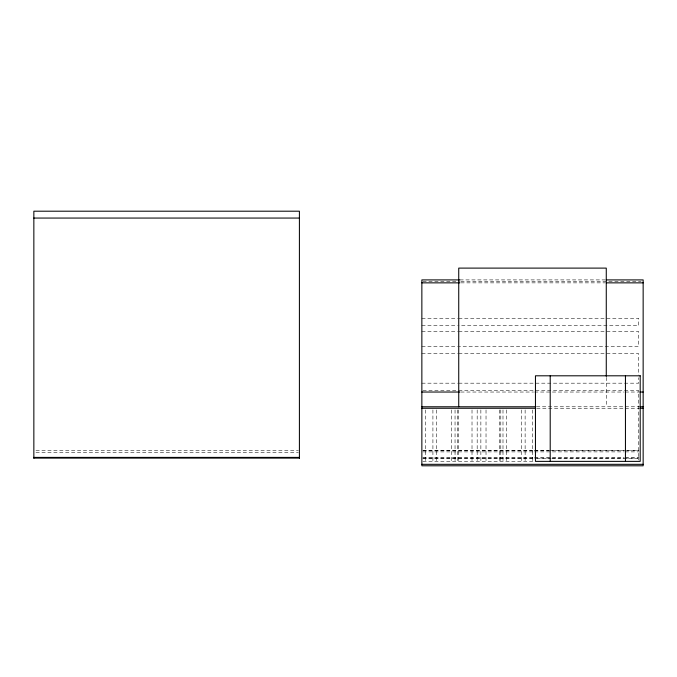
<?xml version="1.0" encoding="UTF-8"?>
<svg xmlns="http://www.w3.org/2000/svg" width="677" height="677" viewBox="0 0 677 677"><rect width="100%" height="100%" fill="white"/><g stroke="black" fill="none" stroke-linecap="round" stroke-linejoin="round"><path stroke-width="0.51" stroke-dasharray="3.38 2.54" d="M459.928 279.906L605.213 279.906M422.905 281.615L459.793 281.615M460.842 281.615L641.043 281.615M460.842 282.859L605.213 282.859M421.856 318.266L457.652 318.266M458.701 318.266L638.724 318.266L638.724 325.629L458.701 325.645M421.856 325.645L457.652 325.645M421.856 331.544L457.652 331.544M458.701 331.544L638.724 331.544L638.724 346.302L458.701 346.302M421.856 346.302L457.652 346.302M421.856 353.673L457.652 353.673M458.701 353.673L638.724 353.673L638.724 375.202M421.856 383.182L457.652 383.182M458.701 383.182L638.724 383.182L638.724 377.724M422.905 390.561L457.652 390.561M458.701 390.561L638.724 390.561L638.724 460.005M460.842 392.034L533.552 392.034M534.61 392.034L624.186 392.034M625.235 392.034L638.936 392.034M536.489 406.784L639.164 406.784M536.717 408.265L624.186 408.265M625.235 408.265L638.936 408.265M422.913 450.408L532.503 450.408M534.576 450.408L549.115 450.408M550.147 450.408L626.259 450.408M627.308 450.408L638.927 450.408M35.957 450.535L298.354 450.535M422.905 450.543L533.552 450.543M534.61 450.543L624.186 450.543M625.235 450.543L638.936 450.543M422.905 451.881L533.552 451.881M534.61 451.881L624.186 451.881M625.235 451.881L638.936 451.881M35.957 452.498L298.354 452.498M422.905 457.398L533.552 457.398M534.61 457.398L624.186 457.398M625.235 457.398L638.936 457.398M422.905 458.109L533.552 458.109M534.61 458.109L624.186 458.109M625.235 458.109L638.936 458.109M422.88 458.244L535.575 458.244M536.599 458.244L550.943 458.244M551.967 458.244L639.054 458.244M422.905 461.375L534.5 461.375M606.27 377.368L606.27 406.784M532.503 409.932L532.503 461.375M525.124 409.932L525.124 461.375M521.434 409.932L521.434 461.375M506.684 409.932L506.684 461.375M502.994 409.932L502.994 461.375M500.785 409.932L500.785 461.375M499.304 409.932L499.304 461.375M486.027 409.932L486.027 461.375M480.865 409.932L480.865 461.375M477.175 409.932L477.175 461.375M472.013 409.932L472.013 461.375M458.735 409.932L458.735 461.375M457.263 409.932L457.263 461.375M455.046 409.932L455.046 461.375M451.364 409.932L451.364 461.375M436.606 409.932L436.606 461.375M432.916 409.932L432.916 461.375M425.545 409.932L425.545 461.375"/><path stroke-width="1.02" d="M33.85 218.062L299.403 218.062M459.793 279.906L421.856 279.906L421.856 465.793L643.15 465.801L643.15 279.914L606.27 279.906M421.856 282.859L459.793 282.859M606.27 282.859L643.15 282.859M421.856 392.034L459.793 392.034M639.985 392.034L643.15 392.034M421.856 406.784L535.702 406.784M639.985 406.784L643.15 406.784M421.856 408.265L535.668 408.265M639.985 408.265L643.15 408.265M33.85 457.398L299.403 457.398M33.85 458.109L299.403 458.109M421.856 464.32L643.15 464.32M625.446 375.803L625.446 461.375M606.27 376.319L606.27 268.109L458.735 268.109L458.735 406.784M550.206 375.803L550.206 461.375M299.403 458.236L299.403 211.199L33.85 211.199L33.85 458.236M640.197 375.803L535.456 375.803L535.456 461.375L640.197 461.375L640.197 375.803"/></g></svg>
